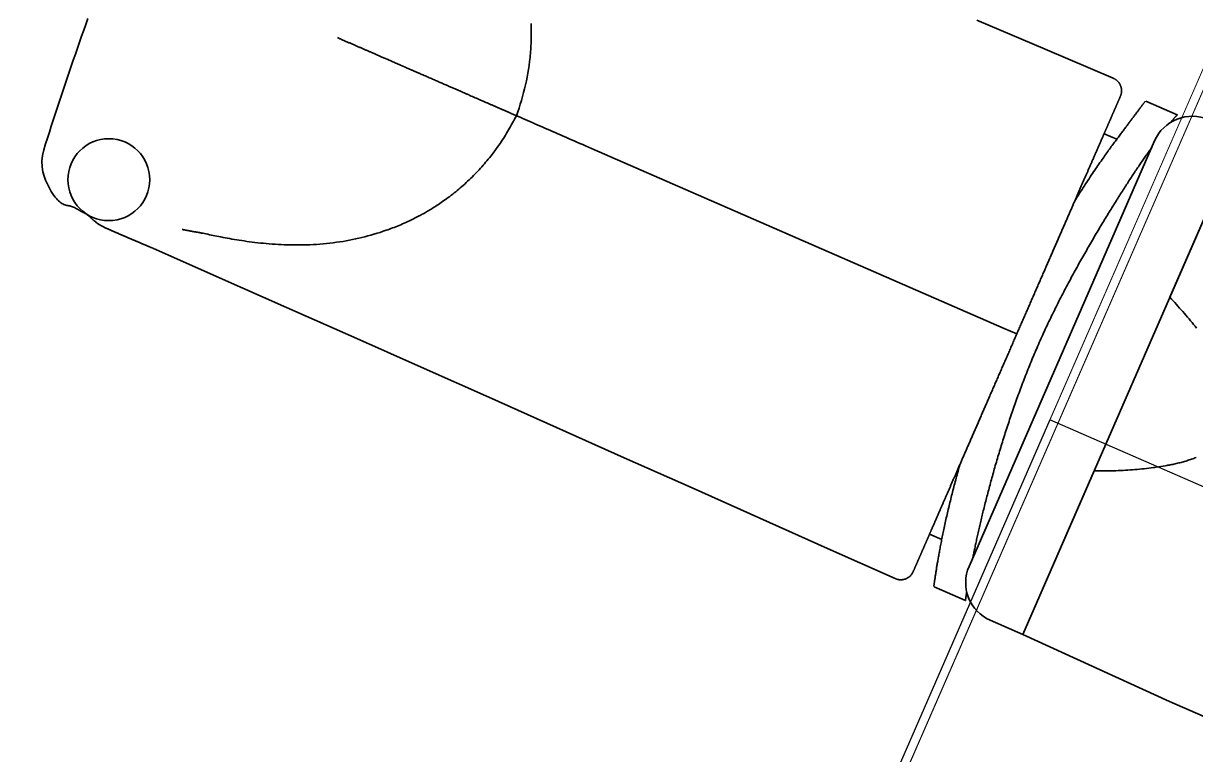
# Model space of a CAD drawing. Header units: millimetres. Extents: x -37281 to 954596, y -59787 to 956680.
# Drawn here: x 872519.05 to 872561.99, y -8608.71 to -8581.94 of the extents above; entities that cross this region are included whole.
import ezdxf
from ezdxf.enums import TextEntityAlignment as Align

# ---------------------------------------------------------------- set-up
doc = ezdxf.new("R2010")
doc.units = ezdxf.units.MM
doc.header["$MEASUREMENT"] = 0
doc.linetypes.add('Dot & Dashed', pattern=[670.277762, 352.777767, -176.388884, 0, -141.111112])
for name, color, linetype, lineweight in [('0_Pen_No__7', 7, 'Continuous', 35), ('New_A-20-M_Roof_Pen_No__93', 8, 'Continuous', 13), ('New_A-25-M_Curtain_Wall_Pen_No__90', 8, 'Continuous', 20), ('New_A-25-M_Wall_Ext_Pen_No__87', 8, 'Continuous', 20), ('New_ArchiCAD Windows_Pen_No__3', 7, 'Continuous', 18)]:
    doc.layers.add(name, color=color, linetype=linetype, lineweight=lineweight)
for name, color, linetype in [('A-15-MG_Structural_Grid', 7, 'Continuous'), ('New_A-20-M_Roof', 7, 'Continuous'), ('New_A-25-M_Curtain_Wall', 7, 'Continuous'), ('New_A-25-M_Wall_Ext', 7, 'Continuous'), ('New_ArchiCAD Windows', 7, 'Continuous')]:
    doc.layers.add(name, color=color, linetype=linetype)
for name, color, linetype, lineweight, true_color in [('A-15-MG_Structural_Grid_Pen_No__163', 7, 'Continuous', 0, 0x750077), ('New_A-25-M_Curtain_Wall_Pen_No__69', 7, 'Continuous', 20, 0x606060), ('New_ArchiCAD Windows_Pen_No__23', 7, 'Continuous', 30, 0x2a2a2a)]:
    doc.layers.add(name, color=color, linetype=linetype, lineweight=lineweight, true_color=true_color)
doc.styles.add('GENERATED_STYLE_4', font='')
doc.styles.get('GENERATED_STYLE_4').set_extended_font_data('Swis721 BT')

# ---------------------------------------------------------------- blocks, each defined once
blk = doc.blocks.new('Wall_243_2', base_point=(874395.096, -4631.295))
at = {"layer": 'New_A-25-M_Wall_Ext_Pen_No__87', "linetype": 'Continuous', "flags": 128}
blk.add_lwpolyline([(874303.431, -4591.325), (866444.974, -22613.267)], dxfattribs=at)
blk = doc.blocks.new('Wall_245_2', base_point=(874285.087, -4632.604))
at = {"layer": 'New_A-25-M_Wall_Ext_Pen_No__87', "linetype": 'Continuous', "flags": 128}
blk.add_lwpolyline([(869174.27, -16353.328), (874285.087, -4632.604)], dxfattribs=at)
blk = doc.blocks.new('Triple Window 19_2')
at = {"layer": 'New_ArchiCAD Windows_Pen_No__23', "linetype": 'Continuous'}
for p, q in [((662.5, -190), (662.5, 0)), ((662.5, 0), (725, 0))]:
    blk.add_line(p, q, dxfattribs=at)
at = {"layer": 'New_ArchiCAD Windows_Pen_No__3', "linetype": 'Continuous'}
blk.add_line((-182, 0), (662.5, 0), dxfattribs=at)
blk = doc.blocks.new('Wall_353_2', base_point=(874468.416, -4712.544))
at = {"layer": 'New_ArchiCAD Windows', "color": 251, "linetype": 'Continuous', "lineweight": 20, "true_color": 0x606060, "xscale": -1, "zscale": 1000, "rotation": 66.44041158399281}
blk.add_blockref('Triple Window 19_2', (872821.456, -7989.174), dxfattribs=at)
blk = doc.blocks.new('Morph_2_2', base_point=(864302.5, 0))
at = {"layer": 'New_A-20-M_Roof_Pen_No__93', "linetype": 'Continuous', "flags": 128}
blk.add_lwpolyline([(866367.031, -22792.012), (874315.322, -4564.059)], dxfattribs=at)
blk = doc.blocks.new('Standard grid marker')
at = {"layer": 'A-15-MG_Structural_Grid_Pen_No__163', "linetype": 'Continuous'}
blk.add_circle((31225.952, 0), 500, dxfattribs=at)
at = {"layer": 'A-15-MG_Structural_Grid_Pen_No__163', "style": 'GENERATED_STYLE_4'}
for tag, p in [('AC_MarkerText_1_0', (-500, 41.178)), ('AC_MarkerText_1_1', (31225.952, 41.178))]:
    blk.add_attdef(tag, text='', height=350, rotation=90, dxfattribs=at).set_placement(p, align=Align.MIDDLE_CENTER)
blk = doc.blocks.new('Beam_8_2', base_point=(874303.431, -4591.325))
at = {"layer": 'New_A-25-M_Curtain_Wall_Pen_No__69', "linetype": 'Dot & Dashed'}
blk.add_line((874303.431, -4591.325), (866444.972, -22613.266), dxfattribs=at)
at = {"layer": 'New_A-25-M_Curtain_Wall_Pen_No__90', "linetype": 'Continuous'}
blk.add_line((874303.431, -4591.325), (866444.972, -22613.266), dxfattribs=at)

msp = doc.modelspace()

# ---------------------------------------------------------------- linework, layer by layer
at = {"layer": '0_Pen_No__7', "linetype": 'Continuous', "flags": 128}
for points in [[(872519.795, -8586.565), (872519.864, -8586.349), (872519.933, -8586.132), (872520.002, -8585.915), (872520.073, -8585.696), (872520.144, -8585.477), (872520.216, -8585.258), (872520.288, -8585.038), (872520.361, -8584.818), (872520.434, -8584.598), (872520.508, -8584.378), (872520.581, -8584.159), (872520.655, -8583.94), (872520.73, -8583.72), (872520.804, -8583.501), (872520.879, -8583.282), (872520.955, -8583.063), (872521.03, -8582.844), (872521.106, -8582.625), (872521.182, -8582.406), (872521.259, -8582.187), (872521.336, -8581.968), (872521.413, -8581.75)], [(872523.792, -8590.168), (872526.236, -8591.25), (872528.69, -8592.338), (872531.153, -8593.43), (872533.623, -8594.528), (872536.099, -8595.628), (872538.579, -8596.732), (872541.061, -8597.838), (872543.544, -8598.945), (872546.026, -8600.052), (872548.506, -8601.16), (872550.982, -8602.267), (872551, -8602.275), (872551.017, -8602.281), (872551.036, -8602.287), (872551.054, -8602.293), (872551.072, -8602.298), (872551.091, -8602.302), (872551.11, -8602.305), (872551.129, -8602.307), (872551.148, -8602.309), (872551.167, -8602.31), (872551.186, -8602.311), (872551.205, -8602.31), (872551.224, -8602.309), (872551.243, -8602.308), (872551.262, -8602.305), (872551.28, -8602.302), (872551.299, -8602.298), (872551.317, -8602.293), (872551.336, -8602.288), (872551.354, -8602.282), (872551.372, -8602.275), (872551.389, -8602.268), (872551.406, -8602.26), (872551.423, -8602.251), (872551.44, -8602.242), (872551.456, -8602.232), (872551.472, -8602.221), (872551.487, -8602.21), (872551.502, -8602.198), (872551.517, -8602.186), (872551.531, -8602.173), (872551.544, -8602.16), (872551.557, -8602.146), (872551.57, -8602.131), (872551.582, -8602.117), (872551.593, -8602.101), (872551.604, -8602.086), (872551.614, -8602.07), (872551.624, -8602.053), (872551.633, -8602.036), (872551.641, -8602.019), (872551.648, -8602.003), (872551.652, -8601.994), (872551.656, -8601.984), (872551.661, -8601.974), (872551.665, -8601.963), (872551.67, -8601.954), (872551.674, -8601.943), (872551.679, -8601.933), (872551.683, -8601.923), (872551.688, -8601.911), (872551.692, -8601.902), (872551.696, -8601.892), (872551.701, -8601.882), (872551.705, -8601.872), (872551.71, -8601.861), (872551.715, -8601.849), (872551.72, -8601.837), (872551.724, -8601.828), (872551.728, -8601.819), (872551.733, -8601.809), (872551.737, -8601.799), (872551.741, -8601.789), (872551.746, -8601.779), (872551.75, -8601.768), (872551.755, -8601.757), (872551.76, -8601.746), (872551.765, -8601.735), (872551.77, -8601.723), (872551.775, -8601.712), (872551.78, -8601.7), (872551.786, -8601.687), (872551.791, -8601.675), (872551.797, -8601.662), (872551.802, -8601.649), (872551.808, -8601.636), (872551.814, -8601.623), (872551.82, -8601.609), (872551.824, -8601.6), (872551.828, -8601.59), (872551.832, -8601.581), (872551.836, -8601.571), (872551.84, -8601.562), (872551.845, -8601.552), (872551.849, -8601.542), (872551.853, -8601.532), (872551.858, -8601.522), (872551.862, -8601.512), (872551.867, -8601.501), (872551.871, -8601.491), (872551.876, -8601.481), (872551.88, -8601.47), (872551.885, -8601.459), (872551.89, -8601.448), (872551.895, -8601.438), (872551.899, -8601.427), (872551.904, -8601.415), (872551.909, -8601.404), (872551.914, -8601.393), (872551.919, -8601.381), (872551.924, -8601.37), (872551.929, -8601.358), (872551.934, -8601.347), (872551.939, -8601.335), (872551.945, -8601.323), (872551.95, -8601.311), (872551.955, -8601.298), (872551.961, -8601.286), (872551.966, -8601.273), (872551.972, -8601.259), (872551.978, -8601.245), (872551.985, -8601.231), (872551.991, -8601.216), (872551.998, -8601.2), (872552.005, -8601.184), (872552.013, -8601.167), (872552.02, -8601.149), (872552.028, -8601.131), (872552.032, -8601.122), (872552.036, -8601.113), (872552.04, -8601.103), (872552.045, -8601.094), (872552.049, -8601.084), (872552.053, -8601.074), (872552.058, -8601.064), (872552.062, -8601.054), (872552.066, -8601.043), (872552.071, -8601.033), (872552.076, -8601.022), (872552.08, -8601.011), (872552.085, -8601), (872552.09, -8600.989), (872552.095, -8600.978), (872552.1, -8600.967), (872552.105, -8600.955), (872552.11, -8600.944), (872552.115, -8600.932), (872552.12, -8600.92), (872552.126, -8600.908), (872552.131, -8600.895), (872552.136, -8600.883), (872552.142, -8600.87), (872552.147, -8600.858), (872552.153, -8600.845), (872552.159, -8600.832), (872552.164, -8600.819), (872552.17, -8600.805), (872552.176, -8600.792), (872552.182, -8600.778), (872552.188, -8600.765), (872552.194, -8600.751), (872552.2, -8600.737), (872552.206, -8600.722), (872552.213, -8600.708), (872552.219, -8600.693), (872552.225, -8600.679), (872552.232, -8600.664), (872552.239, -8600.649), (872552.245, -8600.634), (872552.252, -8600.618), (872552.259, -8600.603), (872552.265, -8600.587), (872552.272, -8600.571), (872552.279, -8600.555), (872552.286, -8600.539), (872552.293, -8600.523), (872552.3, -8600.507), (872552.308, -8600.49), (872552.315, -8600.473), (872552.322, -8600.457), (872552.33, -8600.44), (872552.337, -8600.423), (872552.345, -8600.405), (872552.352, -8600.388), (872552.36, -8600.37), (872552.368, -8600.353), (872552.375, -8600.335), (872552.383, -8600.317), (872552.391, -8600.299), (872552.399, -8600.281), (872552.407, -8600.262), (872552.415, -8600.244), (872552.423, -8600.225), (872552.431, -8600.207), (872552.44, -8600.188), (872552.448, -8600.169), (872552.456, -8600.149), (872552.465, -8600.13), (872552.473, -8600.11), (872552.482, -8600.091), (872552.49, -8600.071), (872552.499, -8600.051), (872552.508, -8600.031), (872552.517, -8600.011), (872552.526, -8599.99), (872552.534, -8599.97), (872552.543, -8599.949), (872552.553, -8599.929), (872552.562, -8599.908), (872552.571, -8599.886), (872552.58, -8599.865), (872552.589, -8599.844), (872552.599, -8599.822), (872552.608, -8599.801), (872552.618, -8599.779), (872552.627, -8599.757), (872552.637, -8599.735), (872552.647, -8599.712), (872552.657, -8599.69), (872552.666, -8599.668), (872552.676, -8599.645), (872552.686, -8599.622), (872552.696, -8599.599), (872552.706, -8599.576), (872552.717, -8599.552), (872552.727, -8599.529), (872552.737, -8599.505), (872552.747, -8599.482), (872552.758, -8599.458), (872552.768, -8599.434), (872552.779, -8599.409), (872552.79, -8599.385), (872552.8, -8599.36), (872552.811, -8599.336), (872552.822, -8599.311), (872552.833, -8599.286), (872552.844, -8599.261), (872552.855, -8599.235), (872552.866, -8599.21), (872552.877, -8599.184), (872552.888, -8599.158), (872552.9, -8599.132), (872552.911, -8599.106), (872552.923, -8599.08), (872552.934, -8599.053), (872552.946, -8599.027), (872552.957, -8599), (872552.969, -8598.973), (872552.981, -8598.946), (872552.993, -8598.919), (872553.005, -8598.892), (872553.016, -8598.865), (872553.028, -8598.837), (872553.04, -8598.81), (872553.053, -8598.782), (872553.065, -8598.754), (872553.077, -8598.726), (872553.089, -8598.698), (872553.101, -8598.67), (872553.114, -8598.641), (872553.126, -8598.613), (872553.139, -8598.584), (872553.151, -8598.556), (872553.164, -8598.527), (872553.176, -8598.498), (872553.189, -8598.469), (872553.202, -8598.439), (872553.215, -8598.41), (872553.228, -8598.381), (872553.24, -8598.351), (872553.253, -8598.321), (872553.266, -8598.291), (872553.28, -8598.261), (872553.293, -8598.231), (872553.306, -8598.201), (872553.319, -8598.171), (872553.332, -8598.14), (872553.346, -8598.109), (872553.359, -8598.079), (872553.373, -8598.048), (872553.386, -8598.017), (872553.4, -8597.986), (872553.413, -8597.954), (872553.427, -8597.923), (872553.441, -8597.891), (872553.455, -8597.86), (872553.468, -8597.828), (872553.482, -8597.796), (872553.496, -8597.764), (872553.51, -8597.732), (872553.525, -8597.7), (872553.539, -8597.667), (872553.553, -8597.634), (872553.567, -8597.602), (872553.581, -8597.569), (872553.596, -8597.536), (872553.61, -8597.503), (872553.625, -8597.47), (872553.639, -8597.436), (872553.654, -8597.403), (872553.669, -8597.369), (872553.683, -8597.335), (872553.698, -8597.301), (872553.713, -8597.267), (872553.728, -8597.233), (872553.743, -8597.199), (872553.758, -8597.164), (872553.773, -8597.13), (872553.788, -8597.095), (872553.803, -8597.06), (872553.819, -8597.025), (872553.834, -8596.99), (872553.849, -8596.955), (872553.865, -8596.919), (872553.88, -8596.883), (872553.896, -8596.848), (872553.912, -8596.812), (872553.927, -8596.776), (872553.943, -8596.74), (872553.959, -8596.703), (872553.975, -8596.667), (872553.991, -8596.631), (872554.006, -8596.594), (872554.022, -8596.558), (872554.038, -8596.521), (872554.054, -8596.484), (872554.07, -8596.448), (872554.087, -8596.411), (872554.103, -8596.374), (872554.119, -8596.337), (872554.135, -8596.3), (872554.151, -8596.263), (872554.167, -8596.225), (872554.184, -8596.188), (872554.2, -8596.151), (872554.216, -8596.113), (872554.233, -8596.076), (872554.249, -8596.038), (872554.265, -8596), (872554.282, -8595.963), (872554.298, -8595.925), (872554.315, -8595.887), (872554.332, -8595.849), (872554.348, -8595.811), (872554.365, -8595.773), (872554.381, -8595.734), (872554.398, -8595.696), (872554.415, -8595.658), (872554.432, -8595.619), (872554.448, -8595.581), (872554.465, -8595.542), (872554.482, -8595.503), (872554.499, -8595.465), (872554.516, -8595.426), (872554.533, -8595.387), (872554.55, -8595.348), (872554.567, -8595.309), (872554.584, -8595.27), (872554.601, -8595.23), (872554.618, -8595.191), (872554.635, -8595.152), (872554.653, -8595.112), (872554.67, -8595.073), (872554.687, -8595.033), (872554.704, -8594.994), (872554.722, -8594.954), (872554.739, -8594.914), (872554.757, -8594.874), (872554.774, -8594.834), (872554.791, -8594.794), (872554.809, -8594.754), (872554.827, -8594.714), (872554.844, -8594.673), (872554.862, -8594.633), (872554.879, -8594.592), (872554.897, -8594.552), (872554.915, -8594.511), (872554.933, -8594.471), (872554.95, -8594.43), (872554.968, -8594.389), (872554.986, -8594.348), (872555.004, -8594.307), (872555.022, -8594.266), (872555.04, -8594.225), (872555.058, -8594.183), (872555.076, -8594.142), (872555.094, -8594.1), (872555.112, -8594.059), (872555.13, -8594.017), (872555.148, -8593.976), (872555.166, -8593.934), (872555.185, -8593.892), (872555.203, -8593.851), (872555.221, -8593.809), (872555.239, -8593.767), (872555.257, -8593.725), (872555.276, -8593.684), (872555.294, -8593.642), (872555.312, -8593.6), (872555.33, -8593.558), (872555.349, -8593.516), (872555.367, -8593.474), (872555.385, -8593.433), (872555.403, -8593.391), (872555.422, -8593.349), (872555.44, -8593.307), (872555.458, -8593.265), (872555.476, -8593.223), (872555.495, -8593.181), (872555.513, -8593.139), (872555.531, -8593.097), (872555.549, -8593.056), (872555.568, -8593.014), (872555.586, -8592.972), (872555.604, -8592.93), (872555.622, -8592.888), (872555.641, -8592.847), (872555.659, -8592.805), (872555.677, -8592.763), (872555.695, -8592.721), (872555.713, -8592.68), (872555.732, -8592.638), (872555.75, -8592.596), (872555.768, -8592.555), (872555.786, -8592.513), (872555.804, -8592.472), (872555.822, -8592.43), (872555.84, -8592.389), (872555.858, -8592.348), (872555.876, -8592.307), (872555.894, -8592.266), (872555.912, -8592.225), (872555.93, -8592.184), (872555.947, -8592.143), (872555.965, -8592.102), (872555.983, -8592.062), (872556, -8592.021), (872556.018, -8591.981), (872556.036, -8591.94), (872556.053, -8591.9), (872556.071, -8591.86), (872556.088, -8591.82), (872556.106, -8591.78), (872556.123, -8591.74), (872556.141, -8591.7), (872556.158, -8591.66), (872556.175, -8591.62), (872556.193, -8591.58), (872556.21, -8591.541), (872556.227, -8591.501), (872556.244, -8591.462), (872556.262, -8591.423), (872556.279, -8591.383), (872556.296, -8591.344), (872556.313, -8591.305), (872556.33, -8591.266), (872556.347, -8591.227), (872556.364, -8591.188), (872556.381, -8591.149), (872556.398, -8591.11), (872556.415, -8591.072), (872556.431, -8591.033), (872556.448, -8590.995), (872556.465, -8590.956), (872556.482, -8590.918), (872556.498, -8590.879), (872556.515, -8590.841), (872556.532, -8590.803), (872556.548, -8590.765), (872556.565, -8590.727), (872556.581, -8590.689), (872556.598, -8590.651), (872556.614, -8590.613), (872556.631, -8590.576), (872556.647, -8590.538), (872556.664, -8590.501), (872556.68, -8590.463), (872556.696, -8590.426), (872556.713, -8590.388), (872556.729, -8590.351), (872556.745, -8590.314), (872556.761, -8590.277), (872556.777, -8590.24), (872556.793, -8590.203), (872556.809, -8590.166), (872556.825, -8590.129), (872556.841, -8590.093), (872556.857, -8590.056), (872556.873, -8590.02), (872556.889, -8589.983), (872556.905, -8589.947), (872556.921, -8589.91), (872556.937, -8589.874), (872556.953, -8589.838), (872556.968, -8589.802), (872556.984, -8589.766), (872557, -8589.73), (872557.015, -8589.695), (872557.03, -8589.659), (872557.046, -8589.624), (872557.061, -8589.589), (872557.077, -8589.554), (872557.092, -8589.519), (872557.107, -8589.484), (872557.122, -8589.449), (872557.137, -8589.415), (872557.152, -8589.381), (872557.167, -8589.346), (872557.182, -8589.312), (872557.197, -8589.278), (872557.211, -8589.245), (872557.226, -8589.211), (872557.241, -8589.177), (872557.255, -8589.144), (872557.27, -8589.111), (872557.284, -8589.078), (872557.298, -8589.045), (872557.313, -8589.012), (872557.327, -8588.979), (872557.341, -8588.947), (872557.355, -8588.914), (872557.369, -8588.882), (872557.383, -8588.85), (872557.397, -8588.818), (872557.411, -8588.786), (872557.425, -8588.754), (872557.439, -8588.722), (872557.453, -8588.691), (872557.466, -8588.659), (872557.48, -8588.628), (872557.494, -8588.597), (872557.507, -8588.566), (872557.521, -8588.535), (872557.534, -8588.504), (872557.547, -8588.474), (872557.561, -8588.443), (872557.574, -8588.413), (872557.587, -8588.383), (872557.6, -8588.352), (872557.613, -8588.322), (872557.626, -8588.293), (872557.639, -8588.263), (872557.652, -8588.233), (872557.665, -8588.204), (872557.678, -8588.174), (872557.691, -8588.145), (872557.703, -8588.116), (872557.716, -8588.087), (872557.729, -8588.058), (872557.741, -8588.029), (872557.754, -8588.001), (872557.766, -8587.972), (872557.778, -8587.944), (872557.791, -8587.916), (872557.803, -8587.888), (872557.815, -8587.86), (872557.827, -8587.832), (872557.839, -8587.804), (872557.851, -8587.777), (872557.863, -8587.749), (872557.875, -8587.722), (872557.887, -8587.694), (872557.899, -8587.667), (872557.911, -8587.64), (872557.922, -8587.614), (872557.934, -8587.587), (872557.946, -8587.56), (872557.957, -8587.534), (872557.969, -8587.508), (872557.98, -8587.481), (872557.991, -8587.455), (872558.003, -8587.43), (872558.014, -8587.404), (872558.025, -8587.378), (872558.036, -8587.353), (872558.047, -8587.328), (872558.058, -8587.303), (872558.069, -8587.278), (872558.08, -8587.253), (872558.09, -8587.229), (872558.101, -8587.204), (872558.111, -8587.18), (872558.122, -8587.156), (872558.132, -8587.132), (872558.143, -8587.108), (872558.153, -8587.085), (872558.163, -8587.061), (872558.173, -8587.038), (872558.184, -8587.015), (872558.194, -8586.992), (872558.204, -8586.969), (872558.213, -8586.946), (872558.223, -8586.924), (872558.233, -8586.901), (872558.243, -8586.879), (872558.252, -8586.857), (872558.262, -8586.835), (872558.272, -8586.813), (872558.281, -8586.791), (872558.29, -8586.77), (872558.3, -8586.748), (872558.309, -8586.727), (872558.318, -8586.706), (872558.327, -8586.685), (872558.336, -8586.664), (872558.345, -8586.644), (872558.354, -8586.623), (872558.363, -8586.603), (872558.372, -8586.583), (872558.381, -8586.563), (872558.389, -8586.543), (872558.398, -8586.523), (872558.407, -8586.503), (872558.415, -8586.484), (872558.424, -8586.464), (872558.432, -8586.445), (872558.44, -8586.426), (872558.449, -8586.407), (872558.457, -8586.388), (872558.465, -8586.37), (872558.473, -8586.351), (872558.481, -8586.333), (872558.489, -8586.315), (872558.497, -8586.297), (872558.505, -8586.279), (872558.512, -8586.261), (872558.52, -8586.243), (872558.528, -8586.226), (872558.535, -8586.208), (872558.543, -8586.191), (872558.55, -8586.174), (872558.558, -8586.157), (872558.565, -8586.14), (872558.572, -8586.124), (872558.579, -8586.107), (872558.587, -8586.091), (872558.594, -8586.075), (872558.601, -8586.058), (872558.608, -8586.042), (872558.614, -8586.027), (872558.621, -8586.011), (872558.628, -8585.996), (872558.635, -8585.98), (872558.641, -8585.965), (872558.648, -8585.95), (872558.654, -8585.935), (872558.661, -8585.92), (872558.667, -8585.906), (872558.673, -8585.891), (872558.68, -8585.877), (872558.686, -8585.863), (872558.692, -8585.849), (872558.698, -8585.835), (872558.704, -8585.822), (872558.71, -8585.808), (872558.715, -8585.795), (872558.721, -8585.782), (872558.727, -8585.769), (872558.732, -8585.756), (872558.738, -8585.743), (872558.743, -8585.731), (872558.749, -8585.718), (872558.754, -8585.706), (872558.76, -8585.694), (872558.765, -8585.682), (872558.77, -8585.67), (872558.775, -8585.659), (872558.78, -8585.647), (872558.785, -8585.636), (872558.79, -8585.624), (872558.795, -8585.613), (872558.799, -8585.602), (872558.804, -8585.592), (872558.809, -8585.581), (872558.813, -8585.571), (872558.818, -8585.56), (872558.822, -8585.55), (872558.827, -8585.54), (872558.831, -8585.53), (872558.835, -8585.52), (872558.84, -8585.511), (872558.844, -8585.501), (872558.848, -8585.492), (872558.856, -8585.473), (872558.863, -8585.456), (872558.871, -8585.439), (872558.878, -8585.422), (872558.885, -8585.406), (872558.892, -8585.39), (872558.898, -8585.376), (872558.905, -8585.361), (872558.911, -8585.347), (872558.916, -8585.334), (872558.922, -8585.321), (872558.927, -8585.309), (872558.933, -8585.297), (872558.938, -8585.285), (872558.943, -8585.273), (872558.948, -8585.261), (872558.953, -8585.25), (872558.958, -8585.238), (872558.963, -8585.227), (872558.968, -8585.215), (872558.973, -8585.204), (872558.978, -8585.193), (872558.983, -8585.182), (872558.988, -8585.171), (872558.992, -8585.16), (872558.997, -8585.149), (872559.002, -8585.138), (872559.006, -8585.128), (872559.011, -8585.117), (872559.015, -8585.107), (872559.02, -8585.097), (872559.024, -8585.087), (872559.029, -8585.077), (872559.033, -8585.067), (872559.037, -8585.057), (872559.042, -8585.047), (872559.046, -8585.038), (872559.05, -8585.028), (872559.054, -8585.019), (872559.058, -8585.009), (872559.064, -8584.996), (872559.07, -8584.982), (872559.076, -8584.969), (872559.081, -8584.956), (872559.087, -8584.943), (872559.092, -8584.931), (872559.098, -8584.918), (872559.103, -8584.906), (872559.108, -8584.894), (872559.113, -8584.883), (872559.118, -8584.871), (872559.123, -8584.86), (872559.128, -8584.849), (872559.133, -8584.838), (872559.137, -8584.828), (872559.142, -8584.818), (872559.146, -8584.808), (872559.15, -8584.798), (872559.154, -8584.789), (872559.158, -8584.779), (872559.164, -8584.767), (872559.169, -8584.756), (872559.173, -8584.745), (872559.178, -8584.734), (872559.183, -8584.724), (872559.187, -8584.714), (872559.191, -8584.705), (872559.196, -8584.693), (872559.2, -8584.683), (872559.205, -8584.673), (872559.21, -8584.662), (872559.214, -8584.652), (872559.219, -8584.641), (872559.223, -8584.632), (872559.227, -8584.622), (872559.231, -8584.613), (872559.235, -8584.603), (872559.24, -8584.593), (872559.244, -8584.583), (872559.247, -8584.572), (872559.251, -8584.562), (872559.255, -8584.551), (872559.258, -8584.54), (872559.261, -8584.53), (872559.263, -8584.519), (872559.266, -8584.508), (872559.268, -8584.497), (872559.27, -8584.486), (872559.272, -8584.475), (872559.273, -8584.464), (872559.274, -8584.453), (872559.275, -8584.442), (872559.276, -8584.431), (872559.277, -8584.42), (872559.277, -8584.409), (872559.277, -8584.397), (872559.277, -8584.386), (872559.276, -8584.375), (872559.275, -8584.364), (872559.274, -8584.353), (872559.273, -8584.342), (872559.272, -8584.331), (872559.27, -8584.32), (872559.268, -8584.309), (872559.266, -8584.298), (872559.263, -8584.287), (872559.261, -8584.277), (872559.258, -8584.266), (872559.254, -8584.255), (872559.251, -8584.245), (872559.247, -8584.234), (872559.244, -8584.224), (872559.239, -8584.213), (872559.235, -8584.203), (872559.23, -8584.193), (872559.226, -8584.183), (872559.221, -8584.173), (872559.215, -8584.163), (872559.21, -8584.153), (872559.204, -8584.144), (872559.198, -8584.134), (872559.192, -8584.125), (872559.186, -8584.116), (872559.179, -8584.107), (872559.173, -8584.098), (872559.166, -8584.089), (872559.159, -8584.081), (872559.152, -8584.072), (872559.144, -8584.064), (872559.136, -8584.056), (872559.129, -8584.048), (872559.121, -8584.04), (872559.113, -8584.033), (872559.104, -8584.025), (872559.096, -8584.018), (872559.087, -8584.011), (872559.078, -8584.004), (872559.069, -8583.998), (872559.06, -8583.991), (872559.051, -8583.985), (872559.041, -8583.979), (872559.032, -8583.973), (872559.022, -8583.968), (872559.013, -8583.962), (872559.003, -8583.957), (872558.993, -8583.952), (872558.983, -8583.948), (872558.972, -8583.943), (872556.476, -8582.882), (872553.977, -8581.819)], [(872555.44, -8593.307), (872554.982, -8593.107), (872539.857, -8586.512), (872539.75, -8586.465), (872539.644, -8586.419), (872539.538, -8586.373), (872539.434, -8586.327), (872539.329, -8586.282), (872539.226, -8586.237), (872539.123, -8586.192), (872539.022, -8586.148), (872538.921, -8586.104), (872538.821, -8586.06), (872538.721, -8586.017), (872538.623, -8585.974), (872538.525, -8585.931), (872538.429, -8585.889), (872538.333, -8585.847), (872538.239, -8585.806), (872538.145, -8585.765), (872538.052, -8585.725), (872537.961, -8585.685), (872537.87, -8585.646), (872537.781, -8585.607), (872537.692, -8585.568), (872537.605, -8585.53), (872537.519, -8585.492), (872537.434, -8585.455), (872537.351, -8585.419), (872537.268, -8585.383), (872537.187, -8585.348), (872537.107, -8585.313), (872537.158, -8585.174), (872537.206, -8585.034), (872537.252, -8584.893), (872537.295, -8584.752), (872537.336, -8584.611), (872537.375, -8584.469), (872537.411, -8584.327), (872537.444, -8584.185), (872537.475, -8584.043), (872537.504, -8583.901), (872537.53, -8583.759), (872537.553, -8583.616), (872537.574, -8583.473), (872537.593, -8583.329), (872537.61, -8583.184), (872537.617, -8583.111), (872537.623, -8583.039), (872537.629, -8582.965), (872537.635, -8582.892), (872537.64, -8582.818), (872537.644, -8582.744), (872537.647, -8582.67), (872537.65, -8582.596), (872537.652, -8582.522), (872537.653, -8582.448), (872537.654, -8582.374), (872537.654, -8582.3), (872537.654, -8582.227), (872537.652, -8582.153), (872537.65, -8582.08), (872537.648, -8582.007), (872537.645, -8581.934)], [(872537.105, -8585.312), (872537.095, -8585.308), (872537.085, -8585.303), (872537.076, -8585.299), (872537.064, -8585.294), (872537.052, -8585.289), (872537.038, -8585.283), (872537.024, -8585.277), (872537.009, -8585.27), (872536.993, -8585.263), (872536.977, -8585.256), (872536.944, -8585.242), (872536.928, -8585.235), (872536.911, -8585.228), (872536.896, -8585.221), (872536.88, -8585.214), (872536.864, -8585.207), (872536.848, -8585.2), (872536.831, -8585.192), (872536.814, -8585.185), (872536.797, -8585.177), (872536.779, -8585.17), (872536.761, -8585.162), (872536.743, -8585.154), (872536.724, -8585.146), (872536.705, -8585.138), (872536.686, -8585.129), (872536.666, -8585.121), (872536.647, -8585.112), (872536.627, -8585.103), (872536.607, -8585.095), (872536.586, -8585.086), (872536.565, -8585.077), (872536.544, -8585.067), (872536.523, -8585.058), (872536.502, -8585.049), (872536.48, -8585.04), (872536.459, -8585.03), (872536.437, -8585.02), (872536.414, -8585.011), (872536.392, -8585.001), (872536.37, -8584.991), (872536.347, -8584.981), (872536.324, -8584.971), (872536.301, -8584.961), (872536.278, -8584.951), (872536.255, -8584.941), (872536.231, -8584.931), (872536.208, -8584.921), (872536.184, -8584.91), (872536.136, -8584.89), (872536.089, -8584.869), (872536.04, -8584.848), (872535.992, -8584.826), (872535.943, -8584.805), (872535.894, -8584.784), (872535.796, -8584.741), (872535.698, -8584.698), (872535.649, -8584.677), (872535.601, -8584.656), (872535.552, -8584.635), (872535.504, -8584.614), (872535.456, -8584.593), (872535.433, -8584.583), (872535.409, -8584.572), (872535.362, -8584.552), (872535.339, -8584.542), (872535.315, -8584.531), (872535.291, -8584.521), (872535.266, -8584.51), (872535.241, -8584.499), (872535.216, -8584.488), (872535.191, -8584.477), (872535.165, -8584.466), (872535.139, -8584.455), (872535.113, -8584.443), (872535.086, -8584.432), (872535.059, -8584.42), (872535.032, -8584.408), (872535.004, -8584.396), (872534.976, -8584.384), (872534.948, -8584.371), (872534.92, -8584.359), (872534.891, -8584.346), (872534.862, -8584.334), (872534.832, -8584.321), (872534.803, -8584.308), (872534.773, -8584.295), (872534.742, -8584.282), (872534.712, -8584.268), (872534.681, -8584.255), (872534.65, -8584.241), (872534.618, -8584.227), (872534.586, -8584.214), (872534.554, -8584.199), (872534.521, -8584.185), (872534.488, -8584.171), (872534.455, -8584.156), (872534.422, -8584.142), (872534.388, -8584.127), (872534.354, -8584.112), (872534.319, -8584.097), (872534.284, -8584.082), (872534.249, -8584.067), (872534.214, -8584.051), (872534.178, -8584.036), (872534.142, -8584.02), (872534.106, -8584.004), (872534.069, -8583.988), (872534.032, -8583.972), (872533.995, -8583.956), (872533.957, -8583.939), (872533.919, -8583.923), (872533.881, -8583.906), (872533.843, -8583.889), (872533.804, -8583.872), (872533.726, -8583.839), (872533.687, -8583.822), (872533.648, -8583.805), (872533.609, -8583.787), (872533.569, -8583.77), (872533.549, -8583.761), (872533.529, -8583.753), (872533.509, -8583.744), (872533.488, -8583.735), (872533.468, -8583.726), (872533.448, -8583.717), (872533.428, -8583.709), (872533.408, -8583.7), (872533.389, -8583.691), (872533.369, -8583.683), (872533.35, -8583.675), (872533.331, -8583.666), (872533.313, -8583.658), (872533.294, -8583.65), (872533.276, -8583.642), (872533.258, -8583.634), (872533.24, -8583.627), (872533.222, -8583.619), (872533.205, -8583.611), (872533.188, -8583.604), (872533.171, -8583.596), (872533.154, -8583.589), (872533.138, -8583.582), (872533.121, -8583.575), (872533.105, -8583.568), (872533.089, -8583.561), (872533.074, -8583.554), (872533.058, -8583.547), (872533.043, -8583.541), (872533.028, -8583.534), (872533.014, -8583.528), (872532.999, -8583.522), (872532.985, -8583.515), (872532.971, -8583.509), (872532.957, -8583.503), (872532.943, -8583.497), (872532.93, -8583.491), (872532.917, -8583.486), (872532.904, -8583.48), (872532.891, -8583.475), (872532.879, -8583.469), (872532.867, -8583.464), (872532.855, -8583.459), (872532.843, -8583.453), (872532.748, -8583.412), (872532.559, -8583.33), (872532.37, -8583.247), (872532.275, -8583.206), (872532.181, -8583.165), (872532.087, -8583.124), (872531.993, -8583.083), (872531.899, -8583.042), (872531.806, -8583.001), (872531.759, -8582.981), (872531.736, -8582.971), (872531.712, -8582.96), (872531.689, -8582.95), (872531.665, -8582.94), (872531.641, -8582.929), (872531.617, -8582.919), (872531.593, -8582.908), (872531.569, -8582.898), (872531.544, -8582.887), (872531.52, -8582.876), (872531.495, -8582.866), (872531.47, -8582.855), (872531.445, -8582.844), (872531.42, -8582.833), (872531.395, -8582.822), (872531.37, -8582.811), (872531.345, -8582.8), (872531.319, -8582.789), (872531.294, -8582.778), (872531.268, -8582.767), (872531.242, -8582.755), (872531.216, -8582.744), (872531.19, -8582.733), (872531.164, -8582.721), (872531.137, -8582.71), (872531.111, -8582.698), (872531.084, -8582.687), (872531.058, -8582.675), (872531.031, -8582.663), (872531.004, -8582.651), (872530.976, -8582.64), (872530.949, -8582.628), (872530.922, -8582.616), (872530.894, -8582.604), (872530.866, -8582.592), (872530.839, -8582.579), (872530.811, -8582.567), (872530.782, -8582.555), (872530.754, -8582.543), (872530.726, -8582.53), (872530.697, -8582.518), (872530.668, -8582.505), (872530.639, -8582.493), (872530.61, -8582.48), (872530.581, -8582.467), (872530.552, -8582.454)], [(872560.146, -8584.785), (872560.139, -8584.795), (872560.132, -8584.805), (872560.123, -8584.816), (872560.113, -8584.829), (872560.1, -8584.843), (872560.094, -8584.852), (872560.087, -8584.86), (872560.08, -8584.869), (872560.072, -8584.879), (872560.064, -8584.889), (872560.056, -8584.9), (872560.048, -8584.911), (872560.039, -8584.922), (872560.029, -8584.934), (872560.02, -8584.947), (872560.01, -8584.96), (872560, -8584.973), (872559.99, -8584.987), (872559.979, -8585.002), (872559.968, -8585.016), (872559.957, -8585.032), (872559.945, -8585.047), (872559.933, -8585.063), (872559.921, -8585.08), (872559.908, -8585.097), (872559.895, -8585.114), (872559.882, -8585.132), (872559.869, -8585.15), (872559.855, -8585.168), (872559.841, -8585.187), (872559.827, -8585.206), (872559.812, -8585.226), (872559.797, -8585.246), (872559.782, -8585.266), (872559.767, -8585.287), (872559.751, -8585.308), (872559.735, -8585.33), (872559.719, -8585.352), (872559.702, -8585.374), (872559.685, -8585.396), (872559.668, -8585.419), (872559.651, -8585.443), (872559.633, -8585.466), (872559.615, -8585.49), (872559.597, -8585.514), (872559.578, -8585.539), (872559.559, -8585.564), (872559.54, -8585.59), (872559.521, -8585.615), (872559.501, -8585.641), (872559.482, -8585.668), (872559.461, -8585.695), (872559.441, -8585.722), (872559.42, -8585.749), (872559.399, -8585.777), (872559.378, -8585.806), (872559.356, -8585.835), (872559.333, -8585.865), (872559.31, -8585.896), (872559.286, -8585.927), (872559.262, -8585.959), (872559.237, -8585.992), (872559.212, -8586.026), (872559.187, -8586.06), (872559.16, -8586.095), (872559.133, -8586.131), (872559.106, -8586.168), (872559.078, -8586.205), (872559.05, -8586.243), (872559.021, -8586.283), (872558.992, -8586.322), (872558.962, -8586.363), (872558.931, -8586.405), (872558.9, -8586.447), (872558.869, -8586.491), (872558.837, -8586.535), (872558.804, -8586.58), (872558.771, -8586.626), (872558.738, -8586.673), (872558.704, -8586.721), (872558.669, -8586.77), (872558.634, -8586.819), (872558.598, -8586.87), (872558.562, -8586.922), (872558.525, -8586.974), (872558.487, -8587.028), (872558.45, -8587.083), (872558.411, -8587.139), (872558.372, -8587.195), (872558.333, -8587.253), (872558.293, -8587.312), (872558.252, -8587.372), (872558.211, -8587.433), (872558.169, -8587.495), (872558.128, -8587.558), (872558.086, -8587.621), (872558.043, -8587.685), (872558.001, -8587.749), (872557.958, -8587.815), (872557.916, -8587.88), (872557.873, -8587.947), (872557.829, -8588.014), (872557.786, -8588.082), (872557.742, -8588.15), (872557.699, -8588.219), (872557.655, -8588.289), (872557.611, -8588.359), (872557.567, -8588.43)], [(872561.076, -8585.557), (872561.083, -8585.549), (872561.089, -8585.541), (872561.096, -8585.532), (872561.103, -8585.524), (872561.115, -8585.509), (872561.128, -8585.494), (872561.14, -8585.479), (872561.152, -8585.465), (872561.163, -8585.452), (872561.174, -8585.439), (872561.185, -8585.426), (872561.195, -8585.415), (872561.205, -8585.403), (872561.215, -8585.392), (872561.224, -8585.382), (872561.233, -8585.372), (872561.241, -8585.363), (872561.249, -8585.354), (872561.257, -8585.345), (872561.265, -8585.337), (872561.275, -8585.327), (872561.284, -8585.317), (872561.292, -8585.31), (872561.3, -8585.302), (872561.308, -8585.294), (872561.315, -8585.287), (872560.161, -8584.783)], [(872537.107, -8585.313), (872537.074, -8585.379), (872537.04, -8585.445), (872537.005, -8585.51), (872536.97, -8585.575), (872536.934, -8585.64), (872536.898, -8585.704), (872536.862, -8585.769), (872536.824, -8585.832), (872536.787, -8585.896), (872536.749, -8585.959), (872536.71, -8586.021), (872536.671, -8586.084), (872536.631, -8586.145), (872536.591, -8586.207), (872536.551, -8586.268), (872536.51, -8586.328), (872536.468, -8586.388), (872536.427, -8586.447), (872536.342, -8586.565), (872536.255, -8586.681), (872536.167, -8586.795), (872536.122, -8586.852), (872536.076, -8586.908), (872536.03, -8586.964), (872535.983, -8587.02), (872535.936, -8587.075), (872535.888, -8587.13), (872535.84, -8587.185), (872535.791, -8587.24), (872535.741, -8587.294), (872535.691, -8587.349), (872535.639, -8587.402), (872535.588, -8587.456), (872535.536, -8587.509), (872535.483, -8587.561), (872535.43, -8587.614), (872535.377, -8587.665), (872535.323, -8587.716), (872535.269, -8587.766), (872535.215, -8587.816), (872535.16, -8587.865), (872535.105, -8587.913), (872535.05, -8587.961), (872534.995, -8588.008), (872534.94, -8588.054), (872534.885, -8588.099), (872534.83, -8588.143), (872534.776, -8588.186), (872534.722, -8588.228), (872534.668, -8588.269), (872534.614, -8588.31), (872534.561, -8588.349), (872534.509, -8588.387), (872534.457, -8588.424), (872534.406, -8588.46), (872534.356, -8588.494), (872534.306, -8588.528), (872534.258, -8588.561), (872534.21, -8588.592), (872534.163, -8588.623), (872534.117, -8588.652), (872534.072, -8588.681), (872534.027, -8588.709), (872533.983, -8588.736), (872533.94, -8588.762), (872533.898, -8588.787), (872533.857, -8588.811), (872533.816, -8588.835), (872533.776, -8588.858), (872533.737, -8588.88), (872533.698, -8588.902), (872533.66, -8588.923), (872533.622, -8588.944), (872533.585, -8588.964), (872533.548, -8588.984), (872533.475, -8589.022), (872533.404, -8589.058), (872533.334, -8589.093), (872533.265, -8589.127), (872533.197, -8589.159), (872533.13, -8589.191), (872533.065, -8589.221), (872533, -8589.25), (872532.936, -8589.278), (872532.873, -8589.305), (872532.811, -8589.331), (872532.75, -8589.356), (872532.69, -8589.38), (872532.63, -8589.403), (872532.571, -8589.426), (872532.513, -8589.448), (872532.455, -8589.469), (872532.398, -8589.49), (872532.341, -8589.51), (872532.228, -8589.548), (872532.116, -8589.586), (872532.004, -8589.621), (872531.893, -8589.655), (872531.781, -8589.688), (872531.669, -8589.719), (872531.557, -8589.748), (872531.445, -8589.776), (872531.332, -8589.803), (872531.219, -8589.828), (872531.105, -8589.852), (872530.99, -8589.875), (872530.875, -8589.896), (872530.758, -8589.916), (872530.641, -8589.934), (872530.522, -8589.951), (872530.402, -8589.967), (872530.28, -8589.982), (872530.157, -8589.995), (872530.033, -8590.007), (872529.91, -8590.017), (872529.788, -8590.026), (872529.666, -8590.033), (872529.545, -8590.039), (872529.424, -8590.043), (872529.305, -8590.047), (872529.186, -8590.048), (872529.068, -8590.049), (872528.951, -8590.049), (872528.835, -8590.047), (872528.72, -8590.044), (872528.606, -8590.04), (872528.494, -8590.035), (872528.382, -8590.029), (872528.271, -8590.023), (872528.162, -8590.015), (872528.054, -8590.007), (872527.947, -8589.998), (872527.841, -8589.988), (872527.737, -8589.977), (872527.634, -8589.966), (872527.533, -8589.954), (872527.433, -8589.942), (872527.334, -8589.929), (872527.238, -8589.916), (872527.142, -8589.902), (872527.049, -8589.888), (872526.957, -8589.874), (872526.866, -8589.86), (872526.778, -8589.845), (872526.691, -8589.83), (872526.606, -8589.815), (872526.523, -8589.8), (872526.442, -8589.785), (872526.363, -8589.77), (872526.286, -8589.755), (872526.21, -8589.741), (872526.137, -8589.726), (872526.066, -8589.712), (872525.997, -8589.698), (872525.93, -8589.684), (872525.866, -8589.671), (872525.804, -8589.658), (872525.744, -8589.646), (872525.686, -8589.634), (872525.631, -8589.622), (872525.604, -8589.617), (872525.578, -8589.612), (872525.552, -8589.607), (872525.527, -8589.602), (872525.503, -8589.597), (872525.479, -8589.592), (872525.456, -8589.588), (872525.434, -8589.584), (872525.412, -8589.58), (872525.391, -8589.576), (872525.35, -8589.569), (872525.311, -8589.562), (872525.274, -8589.555), (872525.239, -8589.549), (872525.206, -8589.543), (872525.174, -8589.537), (872525.145, -8589.532), (872525.117, -8589.527), (872525.09, -8589.522), (872525.065, -8589.517), (872525.042, -8589.513), (872525.021, -8589.509), (872525.001, -8589.506), (872524.982, -8589.502), (872524.965, -8589.499), (872524.95, -8589.496), (872524.935, -8589.494), (872524.923, -8589.491), (872524.911, -8589.489), (872524.893, -8589.486), (872524.879, -8589.483), (872524.865, -8589.481)], [(872558.638, -8585.974), (872559.101, -8586.176)], [(872562.024, -8593.095), (872561.969, -8593.027), (872561.915, -8592.959), (872561.86, -8592.892), (872561.804, -8592.824), (872561.748, -8592.757), (872561.691, -8592.69), (872561.634, -8592.623), (872561.577, -8592.557), (872561.519, -8592.49), (872561.461, -8592.424), (872561.403, -8592.358), (872561.344, -8592.292), (872561.284, -8592.227), (872561.225, -8592.161), (872561.164, -8592.096), (872561.104, -8592.03), (872561.043, -8591.965), (872563.654, -8585.979)], [(872521.441, -8588.964), (872521.409, -8588.946), (872521.377, -8588.928), (872521.344, -8588.91), (872521.31, -8588.892), (872521.276, -8588.873), (872521.241, -8588.855), (872521.206, -8588.836), (872521.171, -8588.817), (872521.135, -8588.798), (872521.099, -8588.779), (872521.063, -8588.76), (872521.027, -8588.74), (872520.991, -8588.721), (872520.956, -8588.701), (872520.92, -8588.682), (872520.885, -8588.665), (872520.851, -8588.651), (872520.816, -8588.64), (872520.781, -8588.63), (872520.747, -8588.621), (872520.712, -8588.613), (872520.678, -8588.605), (872520.642, -8588.597), (872520.607, -8588.587), (872520.571, -8588.575), (872520.535, -8588.561), (872520.498, -8588.545), (872520.46, -8588.524), (872520.421, -8588.5), (872520.382, -8588.47), (872520.341, -8588.436), (872520.3, -8588.395), (872520.257, -8588.349), (872520.213, -8588.295), (872520.167, -8588.233), (872520.121, -8588.164), (872520.072, -8588.085), (872520.023, -8587.997), (872519.971, -8587.899), (872519.918, -8587.791), (872519.862, -8587.671), (872519.809, -8587.531), (872519.766, -8587.366), (872519.738, -8587.181), (872519.73, -8586.982), (872519.747, -8586.775), (872519.795, -8586.565)], [(872553.828, -8601.506), (872553.837, -8601.464), (872553.845, -8601.422), (872553.854, -8601.38), (872553.863, -8601.337), (872553.871, -8601.293), (872553.88, -8601.249), (872553.89, -8601.205), (872553.899, -8601.16), (872553.909, -8601.114), (872553.918, -8601.069), (872553.928, -8601.022), (872553.938, -8600.976), (872553.948, -8600.928), (872553.958, -8600.881), (872553.969, -8600.833), (872553.98, -8600.784), (872553.99, -8600.735), (872554.001, -8600.686), (872554.012, -8600.636), (872554.024, -8600.585), (872554.035, -8600.535), (872554.047, -8600.483), (872554.058, -8600.432), (872554.07, -8600.38), (872554.083, -8600.327), (872554.095, -8600.274), (872554.107, -8600.221), (872554.12, -8600.167), (872554.133, -8600.113), (872554.146, -8600.058), (872554.159, -8600.003), (872554.172, -8599.948), (872554.186, -8599.892), (872554.199, -8599.836), (872554.213, -8599.78), (872554.227, -8599.723), (872554.241, -8599.665), (872554.256, -8599.608), (872554.27, -8599.55), (872554.285, -8599.491), (872554.3, -8599.433), (872554.315, -8599.374), (872554.33, -8599.314), (872554.346, -8599.254), (872554.361, -8599.194), (872554.377, -8599.134), (872554.393, -8599.073), (872554.409, -8599.012), (872554.425, -8598.951), (872554.442, -8598.889), (872554.459, -8598.828), (872554.475, -8598.765), (872554.492, -8598.703), (872554.51, -8598.64), (872554.527, -8598.577), (872554.544, -8598.514), (872554.562, -8598.45), (872554.58, -8598.386), (872554.598, -8598.322), (872554.616, -8598.258), (872554.635, -8598.193), (872554.653, -8598.128), (872554.672, -8598.063), (872554.691, -8597.998), (872554.71, -8597.933), (872554.73, -8597.867), (872554.749, -8597.801), (872554.769, -8597.735), (872554.789, -8597.668), (872554.809, -8597.602), (872554.829, -8597.535), (872554.849, -8597.468), (872554.87, -8597.401), (872554.891, -8597.334), (872554.911, -8597.266), (872554.933, -8597.198), (872554.954, -8597.131), (872554.975, -8597.063), (872554.997, -8596.995), (872555.019, -8596.926), (872555.041, -8596.858), (872555.063, -8596.789), (872555.085, -8596.721), (872555.108, -8596.652), (872555.131, -8596.583), (872555.154, -8596.514), (872555.177, -8596.444), (872555.2, -8596.375), (872555.224, -8596.305), (872555.247, -8596.236), (872555.271, -8596.166), (872555.296, -8596.096), (872555.32, -8596.026), (872555.344, -8595.956), (872555.369, -8595.886), (872555.394, -8595.815), (872555.419, -8595.745), (872555.444, -8595.675), (872555.47, -8595.604), (872555.495, -8595.533), (872555.521, -8595.463), (872555.547, -8595.392), (872555.574, -8595.321), (872555.6, -8595.251), (872555.627, -8595.18), (872555.653, -8595.109), (872555.68, -8595.038), (872555.708, -8594.967), (872555.735, -8594.896), (872555.763, -8594.825), (872555.791, -8594.754), (872555.819, -8594.683), (872555.847, -8594.612), (872555.875, -8594.541), (872555.904, -8594.47), (872555.933, -8594.4), (872555.962, -8594.329), (872555.991, -8594.258), (872556.02, -8594.187), (872556.05, -8594.116), (872556.08, -8594.045), (872556.109, -8593.975), (872556.14, -8593.904), (872556.17, -8593.834), (872556.201, -8593.763), (872556.231, -8593.693), (872556.262, -8593.622), (872556.294, -8593.552), (872556.325, -8593.482), (872556.357, -8593.412), (872556.388, -8593.342), (872556.42, -8593.272), (872556.452, -8593.202), (872556.484, -8593.133), (872556.517, -8593.063), (872556.549, -8592.994), (872556.582, -8592.924), (872556.615, -8592.855), (872556.648, -8592.786), (872556.681, -8592.718), (872556.714, -8592.649), (872556.748, -8592.58), (872556.781, -8592.512), (872556.815, -8592.444), (872556.848, -8592.376), (872556.882, -8592.308), (872556.916, -8592.24), (872556.95, -8592.172), (872556.985, -8592.105), (872557.019, -8592.037), (872557.053, -8591.97), (872557.088, -8591.903), (872557.122, -8591.836), (872557.157, -8591.77), (872557.191, -8591.703), (872557.226, -8591.637), (872557.261, -8591.571), (872557.296, -8591.505), (872557.331, -8591.44), (872557.366, -8591.374), (872557.401, -8591.309), (872557.436, -8591.244), (872557.471, -8591.179), (872557.506, -8591.114), (872557.541, -8591.05), (872557.576, -8590.985), (872557.612, -8590.921), (872557.647, -8590.858), (872557.682, -8590.794), (872557.717, -8590.731), (872557.753, -8590.668), (872557.788, -8590.605), (872557.823, -8590.542), (872557.858, -8590.48), (872557.894, -8590.418), (872557.929, -8590.356), (872557.964, -8590.294), (872557.999, -8590.233), (872558.034, -8590.171), (872558.07, -8590.111), (872558.105, -8590.05), (872558.14, -8589.99), (872558.175, -8589.929), (872558.21, -8589.87), (872558.245, -8589.81), (872558.279, -8589.751), (872558.314, -8589.692), (872558.349, -8589.633), (872558.384, -8589.575), (872558.418, -8589.517), (872558.453, -8589.459), (872558.487, -8589.401), (872558.522, -8589.344), (872558.556, -8589.287), (872558.59, -8589.231), (872558.624, -8589.174), (872558.658, -8589.118), (872558.692, -8589.063), (872558.726, -8589.008), (872558.759, -8588.953), (872558.792, -8588.898), (872558.826, -8588.844), (872558.859, -8588.79), (872558.892, -8588.737), (872558.925, -8588.684), (872558.957, -8588.631), (872558.99, -8588.579), (872559.022, -8588.527), (872559.054, -8588.476), (872559.086, -8588.424), (872559.118, -8588.373), (872559.15, -8588.323), (872559.182, -8588.273), (872559.213, -8588.223), (872559.244, -8588.174), (872559.276, -8588.125), (872559.307, -8588.076), (872559.337, -8588.028), (872559.368, -8587.98), (872559.399, -8587.933), (872559.429, -8587.885), (872559.459, -8587.839), (872559.489, -8587.792), (872559.519, -8587.746), (872559.549, -8587.701), (872559.578, -8587.655), (872559.608, -8587.611), (872559.637, -8587.566), (872559.666, -8587.522), (872559.695, -8587.478), (872559.723, -8587.435), (872559.752, -8587.392), (872559.78, -8587.35), (872559.808, -8587.307), (872559.836, -8587.266), (872559.864, -8587.224), (872559.892, -8587.183), (872559.919, -8587.143), (872559.947, -8587.102), (872559.974, -8587.062), (872560.001, -8587.023), (872560.027, -8586.984), (872560.054, -8586.945), (872560.08, -8586.907), (872560.107, -8586.869), (872560.133, -8586.832), (872560.158, -8586.795), (872560.184, -8586.758), (872560.209, -8586.722), (872560.234, -8586.686), (872560.259, -8586.65), (872560.284, -8586.615), (872560.308, -8586.581), (872560.333, -8586.547), (872560.357, -8586.513), (872560.38, -8586.48)], [(872560.243, -8586.674), (872560.288, -8586.693)], [(872521.515, -8589.044), (872521.507, -8589.037), (872521.499, -8589.03), (872521.489, -8589.022), (872521.48, -8589.015), (872521.471, -8589.008), (872521.461, -8589), (872521.451, -8588.992), (872521.441, -8588.984), (872521.431, -8588.976), (872521.421, -8588.968), (872521.411, -8588.96), (872521.401, -8588.952), (872521.392, -8588.944), (872521.382, -8588.936), (872521.373, -8588.928), (872521.364, -8588.921)], [(872523.861, -8590.199), (872523.851, -8590.195), (872523.84, -8590.189), (872523.829, -8590.185), (872523.815, -8590.179), (872523.798, -8590.171), (872523.788, -8590.167), (872523.778, -8590.163), (872523.766, -8590.158), (872523.754, -8590.153), (872523.741, -8590.147), (872523.727, -8590.141), (872523.712, -8590.135), (872523.697, -8590.128), (872523.681, -8590.121), (872523.664, -8590.114), (872523.647, -8590.107), (872523.63, -8590.1), (872523.612, -8590.092), (872523.593, -8590.084), (872523.575, -8590.076), (872523.556, -8590.068), (872523.537, -8590.06), (872523.517, -8590.052), (872523.498, -8590.044), (872523.478, -8590.035), (872523.458, -8590.027), (872523.438, -8590.018), (872523.419, -8590.01), (872523.399, -8590.001), (872523.378, -8589.993), (872523.358, -8589.984), (872523.338, -8589.976), (872523.318, -8589.967), (872523.298, -8589.959), (872523.278, -8589.95), (872523.257, -8589.941), (872523.237, -8589.933), (872523.217, -8589.924), (872523.197, -8589.916), (872523.176, -8589.907), (872523.156, -8589.898), (872523.136, -8589.89), (872523.116, -8589.881), (872523.095, -8589.872), (872523.075, -8589.864), (872523.055, -8589.855), (872523.035, -8589.847), (872523.015, -8589.838), (872522.995, -8589.829), (872522.975, -8589.821), (872522.954, -8589.812), (872522.934, -8589.803), (872522.914, -8589.795), (872522.894, -8589.786), (872522.874, -8589.778), (872522.854, -8589.769), (872522.834, -8589.76), (872522.814, -8589.752), (872522.794, -8589.743), (872522.773, -8589.734), (872522.753, -8589.726), (872522.733, -8589.717), (872522.713, -8589.708), (872522.693, -8589.7), (872522.673, -8589.691), (872522.653, -8589.682), (872522.633, -8589.674), (872522.613, -8589.665), (872522.593, -8589.656), (872522.573, -8589.648), (872522.552, -8589.639), (872522.532, -8589.63), (872522.512, -8589.621), (872522.492, -8589.613), (872522.472, -8589.604), (872522.452, -8589.595), (872522.432, -8589.586), (872522.412, -8589.578), (872522.392, -8589.569), (872522.372, -8589.56), (872522.352, -8589.551), (872522.332, -8589.543), (872522.311, -8589.534), (872522.291, -8589.525), (872522.271, -8589.516), (872522.251, -8589.507), (872522.231, -8589.499), (872522.211, -8589.49), (872522.191, -8589.481), (872522.171, -8589.472), (872522.151, -8589.463), (872522.131, -8589.454), (872522.111, -8589.446), (872522.091, -8589.437), (872522.071, -8589.428), (872522.05, -8589.419), (872522.026, -8589.408), (872522.003, -8589.397), (872521.979, -8589.385), (872521.956, -8589.373), (872521.933, -8589.361), (872521.911, -8589.349), (872521.889, -8589.336), (872521.868, -8589.324), (872521.847, -8589.311), (872521.826, -8589.298), (872521.806, -8589.285), (872521.786, -8589.272), (872521.767, -8589.259), (872521.748, -8589.245), (872521.73, -8589.232), (872521.712, -8589.219), (872521.695, -8589.206), (872521.679, -8589.193), (872521.663, -8589.18), (872521.648, -8589.168), (872521.634, -8589.156), (872521.62, -8589.144), (872521.607, -8589.133), (872521.595, -8589.122), (872521.583, -8589.111), (872521.572, -8589.101), (872521.562, -8589.091), (872521.552, -8589.082), (872521.544, -8589.074), (872521.535, -8589.066), (872521.528, -8589.058), (872521.514, -8589.045), (872521.504, -8589.034)], [(872563.776, -8607.964), (872561.027, -8606.765), (872555.659, -8604.312), (872558.27, -8598.326), (872558.359, -8598.326), (872558.448, -8598.326), (872558.537, -8598.325), (872558.625, -8598.324), (872558.714, -8598.323), (872558.802, -8598.322), (872558.89, -8598.32), (872558.979, -8598.317), (872559.067, -8598.314), (872559.154, -8598.311), (872559.242, -8598.307), (872559.33, -8598.303), (872559.417, -8598.299), (872559.504, -8598.294), (872559.591, -8598.288), (872559.678, -8598.282), (872559.765, -8598.275), (872559.851, -8598.268), (872559.938, -8598.261), (872560.024, -8598.252), (872560.11, -8598.244), (872560.196, -8598.234), (872560.281, -8598.225), (872560.367, -8598.214), (872560.452, -8598.203), (872560.495, -8598.197), (872560.539, -8598.191), (872560.625, -8598.178), (872560.712, -8598.165), (872560.8, -8598.15), (872560.888, -8598.135), (872560.932, -8598.127), (872560.975, -8598.118), (872561.019, -8598.11), (872561.063, -8598.101), (872561.107, -8598.092), (872561.151, -8598.083), (872561.195, -8598.073), (872561.239, -8598.063), (872561.283, -8598.053), (872561.327, -8598.043), (872561.37, -8598.032), (872561.414, -8598.021), (872561.457, -8598.01), (872561.501, -8597.998), (872561.544, -8597.986), (872561.587, -8597.974), (872561.63, -8597.961), (872561.672, -8597.948), (872561.715, -8597.935), (872561.757, -8597.922), (872561.8, -8597.908), (872561.842, -8597.894), (872561.883, -8597.879), (872561.925, -8597.864), (872561.966, -8597.849), (872562.007, -8597.833)], [(872553.356, -8598.087), (872553.339, -8598.15), (872553.321, -8598.212), (872553.304, -8598.275), (872553.286, -8598.338), (872553.269, -8598.4), (872553.252, -8598.464), (872553.235, -8598.527), (872553.218, -8598.59), (872553.201, -8598.654), (872553.184, -8598.717), (872553.167, -8598.781), (872553.15, -8598.844), (872553.134, -8598.908), (872553.117, -8598.972), (872553.101, -8599.035), (872553.084, -8599.099), (872553.068, -8599.163), (872553.052, -8599.226), (872553.036, -8599.29), (872553.021, -8599.353), (872553.005, -8599.417), (872552.989, -8599.48), (872552.974, -8599.543), (872552.959, -8599.607), (872552.944, -8599.669), (872552.929, -8599.732), (872552.914, -8599.795), (872552.9, -8599.857), (872552.885, -8599.92), (872552.871, -8599.982), (872552.857, -8600.043), (872552.843, -8600.105), (872552.83, -8600.166), (872552.816, -8600.227), (872552.803, -8600.287), (872552.791, -8600.346), (872552.778, -8600.405), (872552.766, -8600.463), (872552.754, -8600.52), (872552.742, -8600.577), (872552.73, -8600.633), (872552.719, -8600.688), (872552.708, -8600.743), (872552.697, -8600.797), (872552.687, -8600.85), (872552.676, -8600.902), (872552.666, -8600.954), (872552.657, -8601.005), (872552.647, -8601.055), (872552.637, -8601.104), (872552.628, -8601.153), (872552.619, -8601.201), (872552.611, -8601.248), (872552.602, -8601.295), (872552.594, -8601.34), (872552.586, -8601.385), (872552.578, -8601.429), (872552.57, -8601.473), (872552.563, -8601.515), (872552.555, -8601.557), (872552.548, -8601.598), (872552.541, -8601.639), (872552.535, -8601.678), (872552.528, -8601.717), (872552.522, -8601.755), (872552.516, -8601.792), (872552.51, -8601.828), (872552.504, -8601.863), (872552.498, -8601.898), (872552.493, -8601.932), (872552.487, -8601.965), (872552.482, -8601.997), (872552.477, -8602.028), (872552.473, -8602.058), (872552.468, -8602.088), (872552.463, -8602.117), (872552.459, -8602.145), (872552.455, -8602.172), (872552.451, -8602.198), (872552.447, -8602.223), (872552.443, -8602.247), (872552.44, -8602.271), (872552.436, -8602.293), (872552.433, -8602.315), (872552.43, -8602.336), (872552.427, -8602.356), (872552.424, -8602.375), (872552.422, -8602.393), (872552.419, -8602.41), (872552.417, -8602.427), (872552.415, -8602.442), (872552.413, -8602.457), (872552.411, -8602.471), (872552.409, -8602.483), (872552.408, -8602.495), (872552.406, -8602.506), (872552.404, -8602.525), (872552.401, -8602.54), (872552.399, -8602.551), (872552.398, -8602.562)], [(872552.242, -8600.64), (872552.69, -8600.835)], [(872553.861, -8601.346), (872553.892, -8601.359)], [(872552.407, -8602.566), (872553.561, -8603.07), (872553.563, -8603.056), (872553.564, -8603.045), (872553.564, -8603.035), (872553.566, -8603.025), (872553.567, -8603.012), (872553.568, -8603.002), (872553.57, -8602.99), (872553.571, -8602.977), (872553.573, -8602.962), (872553.575, -8602.945), (872553.578, -8602.927), (872553.579, -8602.917), (872553.581, -8602.907), (872553.582, -8602.896), (872553.584, -8602.884), (872553.586, -8602.872), (872553.588, -8602.86), (872553.59, -8602.847), (872553.592, -8602.833), (872553.594, -8602.819), (872553.596, -8602.804), (872553.598, -8602.788), (872553.601, -8602.772), (872553.604, -8602.755)]]:
    msp.add_lwpolyline(points, dxfattribs=at)
msp.add_lwpolyline([(872562.462, -8585.459, 0.414214), (872560.487, -8586.235), (872553.692, -8601.818, 0.414214), (872554.468, -8603.792), (872555.659, -8604.312), (872563.654, -8585.979)], format="xyb", dxfattribs=at)
at = {"layer": '0_Pen_No__7', "linetype": 'Continuous'}
msp.add_circle((872522.179, -8587.657), 1.5, dxfattribs=at)

# ---------------------------------------------------------------- block references
at = {"layer": 'A-15-MG_Structural_Grid', "color": 8, "linetype": 'Continuous', "lineweight": 15, "zscale": 1000, "rotation": 246.440411583993}
msp.add_blockref('Standard grid marker', (884817.183, 19955.364), dxfattribs=at)
at = {"layer": 'New_A-20-M_Roof', "linetype": 'Continuous', "lineweight": 0}
msp.add_blockref('Morph_2_2', (864302.5, 0), dxfattribs=at)
at = {"layer": 'New_A-25-M_Curtain_Wall', "color": 8, "lineweight": 20}
msp.add_blockref('Beam_8_2', (874303.431, -4591.325), dxfattribs=at)
at = {"layer": 'New_A-25-M_Wall_Ext', "color": 250, "lineweight": 50, "true_color": 0x2a2a2a}
for name, p in [('Wall_245_2', (874285.087, -4632.604)), ('Wall_353_2', (874468.416, -4712.544)), ('Wall_243_2', (874395.096, -4631.295))]:
    msp.add_blockref(name, p, dxfattribs=at)

doc.saveas('drawing.dxf')
